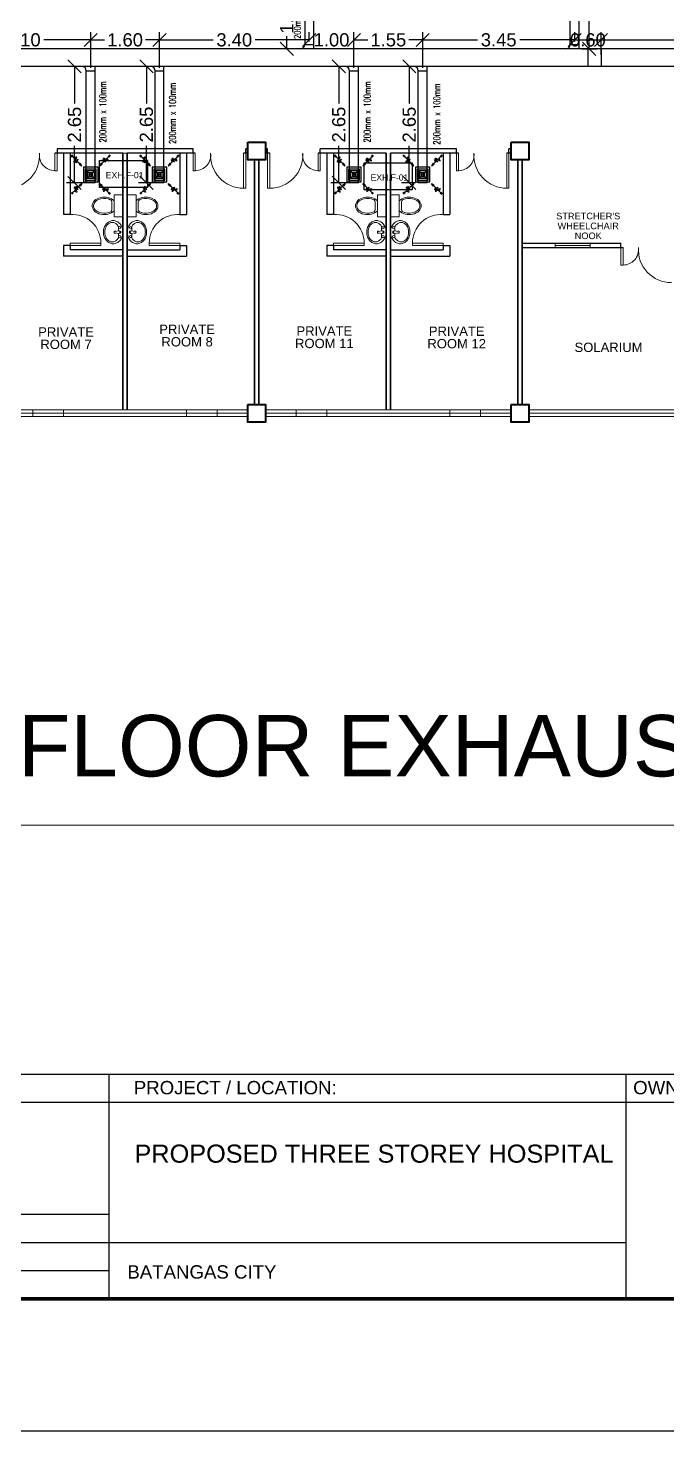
# Model space of a CAD drawing. Header units: millimetres. Extents: x 116 to 538, y 77 to 149.
# Drawn here: x 378.28 to 392.84, y 77.27 to 109.24 of the extents above; entities that cross this region are included whole.
import ezdxf

# ---------------------------------------------------------------- set-up
doc = ezdxf.new("R2010")
doc.units = ezdxf.units.MM
doc.header["$MEASUREMENT"] = 0
for name, color, linetype in [('AIR', 7, 'Continuous'), ('AIR-00', 8, 'Continuous'), ('AIR-03', 30, 'Continuous'), ('dimen', 7, 'Continuous'), ('exhaust', 7, 'Continuous'), ('label', 7, 'Continuous'), ('Legends', 7, 'Continuous'), ('template', 7, 'Continuous')]:
    doc.layers.add(name, color=color, linetype=linetype)
doc.styles.add('Arch-Dim', font='simplex.shx', dxfattribs={"width": 0.75})
doc.styles.add('arial', font='arial.ttf')
doc.styles.get("Standard").update_dxf_attribs({"font": 'arial.ttf'})
doc.styles.add('SWISSLT175', font='swissl.ttf', dxfattribs={"height": 0.175})
doc.dimstyles.new('Copy of dimension', dxfattribs={"dimtxt": 0.3, "dimasz": 0.3, "dimexe": 0.18, "dimexo": 0.0625, "dimgap": 0.09, "dimtad": 0, "dimzin": 0, "dimdsep": 46, "dimtxsty": 'Standard', "dimblk": 'OBLIQUE', "dimcen": 0.09, "dimclrd": 256, "dimclre": 256, "dimclrt": 256, "dimadec": 0, "dimazin": 0, "dimtfac": 1, "dimtofl": 0, "dimtmove": 0, "dimatfit": 3, "dimldrblk": 'OBLIQUE', "dimfxl": 1, "dimtolj": 1, "dimtzin": 0, "dimarcsym": 0})

# ---------------------------------------------------------------- blocks, each defined once
blk = doc.blocks.new('GRILL-C-IN')
at = {"layer": 'AIR-00', "color": 7, "ltscale": 3}
for p, q in [((-0.623, 0.601), (-0.674, 0.651)), ((-0.601, 0.623), (-0.651, 0.674)), ((-0.637, 0.637), (-0.3, 0.3)), ((0.637, 0.637), (0.3, 0.3)), ((0.601, 0.623), (0.651, 0.674)), ((0.623, 0.601), (0.674, 0.651)), ((-0.637, -0.637), (-0.3, -0.3)), ((0.637, -0.637), (0.3, -0.3)), ((-0.623, -0.601), (-0.674, -0.651)), ((-0.601, -0.623), (-0.651, -0.674)), ((0.601, -0.623), (0.651, -0.674)), ((0.623, -0.601), (0.674, -0.651))]:
    blk.add_line(p, q, dxfattribs=at)
at = {"layer": 'AIR-00', "color": 7}
for p, q in [((-0.188, 0.187), (0.187, -0.188)), ((0.187, 0.187), (-0.188, -0.188))]:
    blk.add_line(p, q, dxfattribs=at)
at = {"layer": 'AIR-00', "color": 7, "ltscale": 3}
for points in [[(-0.362, 0.393), (-0.393, 0.362), (-0.3, 0.3)], [(0.393, 0.362), (0.362, 0.393), (0.3, 0.3)], [(-0.362, -0.393), (-0.393, -0.362), (-0.3, -0.3)], [(0.393, -0.362), (0.362, -0.393), (0.3, -0.3)]]:
    blk.add_lwpolyline(points, close=True, dxfattribs=at)
at = {"layer": 'AIR-00', "color": 7}
for points in [[(-0.188, -0.188), (0.187, -0.188), (0.187, 0.187), (-0.188, 0.187)], [(-0.125, -0.125), (0.125, -0.125), (0.125, 0.125), (-0.125, 0.125)], [(-0.062, -0.062), (0.062, -0.062), (0.062, 0.062), (-0.062, 0.062)]]:
    blk.add_lwpolyline(points, close=True, dxfattribs=at)
at = {"layer": 'AIR-00', "color": 7, "ltscale": 3}
for points in [[(-0.441, 0.441), (-0.512, 0.404), (-0.432, 0.514), (-0.568, 0.43), (-0.477, 0.6), (-0.561, 0.561)], [(0.441, 0.441), (0.404, 0.512), (0.514, 0.432), (0.43, 0.568), (0.6, 0.477), (0.561, 0.561)], [(-0.441, -0.441), (-0.512, -0.404), (-0.432, -0.514), (-0.568, -0.43), (-0.477, -0.6), (-0.561, -0.561)], [(0.441, -0.441), (0.404, -0.512), (0.514, -0.432), (0.43, -0.568), (0.6, -0.477), (0.561, -0.561)]]:
    blk.add_spline(points, degree=3, dxfattribs=at)
for points in [[(-0.3, 0.3), (-0.362, 0.393), (-0.393, 0.362)], [(0.3, 0.3), (0.393, 0.362), (0.362, 0.393)], [(-0.3, -0.3), (-0.362, -0.393), (-0.393, -0.362)], [(0.3, -0.3), (0.393, -0.362), (0.362, -0.393)]]:
    blk.add_solid(points, dxfattribs=at)
at = {"layer": 'AIR-03', "color": 7}
blk.add_lwpolyline([(-0.25, -0.25), (0.25, -0.25), (0.25, 0.25), (-0.25, 0.25)], close=True, dxfattribs=at)
blk = doc.blocks.new('_Oblique')
at = {"color": 0, "linetype": 'ByBlock', "lineweight": -2}
blk.add_line((-0.5, -0.5), (0.5, 0.5), dxfattribs=at)
blk = doc.blocks.new('*D131')
at = {"layer": 'Defpoints', "color": 0, "transparency": 16777216}
for p in [(376.611, 108.864), (379.71, 108.966), (379.71, 108.264)]:
    blk.add_point(p, dxfattribs=at)
at = {"layer": 'dimen', "lineweight": -2, "transparency": 16777216}
for p, q in [((376.611, 108.927), (376.611, 109.146)), ((379.71, 108.327), (379.71, 109.146)), ((376.611, 108.966), (377.682, 108.966)), ((379.71, 108.966), (378.64, 108.966))]:
    blk.add_line(p, q, dxfattribs=at)
at = {"layer": 'dimen', "lineweight": -2, "transparency": 16777216, "xscale": 0.3, "yscale": 0.3, "zscale": 0.3, "rotation": 180}
blk.add_blockref('_Oblique', (376.611, 108.966), dxfattribs=at)
at = {"layer": 'dimen', "lineweight": -2, "transparency": 16777216, "xscale": 0.3, "yscale": 0.3, "zscale": 0.3}
blk.add_blockref('_Oblique', (379.71, 108.966), dxfattribs=at)
at = {"layer": 'dimen', "transparency": 16777216, "insert": (378.161, 108.966), "char_height": 0.3, "attachment_point": 5}
blk.add_mtext('\\A1;3.10', dxfattribs=at)
blk = doc.blocks.new('*D132')
at = {"layer": 'Defpoints', "color": 0, "transparency": 16777216}
for p in [(381.276, 108.966), (379.71, 108.264), (381.276, 108.264)]:
    blk.add_point(p, dxfattribs=at)
at = {"layer": 'dimen', "lineweight": -2, "transparency": 16777216}
for p, q in [((379.71, 108.327), (379.71, 109.146)), ((381.276, 108.327), (381.276, 109.146)), ((379.71, 108.966), (380.028, 108.966)), ((381.276, 108.966), (380.958, 108.966))]:
    blk.add_line(p, q, dxfattribs=at)
at = {"layer": 'dimen', "lineweight": -2, "transparency": 16777216, "xscale": 0.3, "yscale": 0.3, "zscale": 0.3, "rotation": 180}
blk.add_blockref('_Oblique', (379.71, 108.966), dxfattribs=at)
at = {"layer": 'dimen', "lineweight": -2, "transparency": 16777216, "xscale": 0.3, "yscale": 0.3, "zscale": 0.3}
blk.add_blockref('_Oblique', (381.276, 108.966), dxfattribs=at)
at = {"layer": 'dimen', "transparency": 16777216, "insert": (380.493, 108.966), "char_height": 0.3, "attachment_point": 5}
blk.add_mtext('\\A1;1.60', dxfattribs=at)
blk = doc.blocks.new('*D133')
at = {"layer": 'Defpoints', "color": 0, "transparency": 16777216}
for p in [(384.688, 108.966), (384.688, 108.864), (381.276, 108.264)]:
    blk.add_point(p, dxfattribs=at)
at = {"layer": 'dimen', "lineweight": -2, "transparency": 16777216}
for p, q in [((381.276, 108.327), (381.276, 109.146)), ((384.688, 108.927), (384.688, 109.146)), ((381.276, 108.966), (382.503, 108.966)), ((384.688, 108.966), (383.461, 108.966))]:
    blk.add_line(p, q, dxfattribs=at)
at = {"layer": 'dimen', "lineweight": -2, "transparency": 16777216, "xscale": 0.3, "yscale": 0.3, "zscale": 0.3, "rotation": 180}
blk.add_blockref('_Oblique', (381.276, 108.966), dxfattribs=at)
at = {"layer": 'dimen', "lineweight": -2, "transparency": 16777216, "xscale": 0.3, "yscale": 0.3, "zscale": 0.3}
blk.add_blockref('_Oblique', (384.688, 108.966), dxfattribs=at)
at = {"layer": 'dimen', "transparency": 16777216, "insert": (382.982, 108.966), "char_height": 0.3, "attachment_point": 5}
blk.add_mtext('\\A1;3.40', dxfattribs=at)
blk = doc.blocks.new('*D134')
at = {"layer": 'Defpoints', "color": 0, "transparency": 16777216}
for p in [(384.688, 108.864), (385.71, 108.966), (385.71, 108.264)]:
    blk.add_point(p, dxfattribs=at)
at = {"layer": 'dimen', "lineweight": -2, "transparency": 16777216}
for p, q in [((384.688, 108.927), (384.688, 109.146)), ((385.71, 108.327), (385.71, 109.146)), ((384.688, 108.966), (384.388, 108.966)), ((385.71, 108.966), (386.01, 108.966))]:
    blk.add_line(p, q, dxfattribs=at)
at = {"layer": 'dimen', "lineweight": -2, "transparency": 16777216, "xscale": 0.3, "yscale": 0.3, "zscale": 0.3}
blk.add_blockref('_Oblique', (384.688, 108.966), dxfattribs=at)
at = {"layer": 'dimen', "lineweight": -2, "transparency": 16777216, "xscale": 0.3, "yscale": 0.3, "zscale": 0.3, "rotation": 180}
blk.add_blockref('_Oblique', (385.71, 108.966), dxfattribs=at)
at = {"layer": 'dimen', "transparency": 16777216, "insert": (385.199, 108.966), "char_height": 0.3, "attachment_point": 5}
blk.add_mtext('\\A1;1.00', dxfattribs=at)
blk = doc.blocks.new('*D135')
at = {"layer": 'Defpoints', "color": 0, "transparency": 16777216}
for p in [(384.179, 110.266), (384.788, 110.266), (384.788, 108.764)]:
    blk.add_point(p, dxfattribs=at)
at = {"layer": 'dimen', "lineweight": -2, "transparency": 16777216}
for p, q in [((384.726, 110.266), (383.999, 110.266)), ((384.179, 110.266), (384.179, 109.98)), ((384.179, 108.764), (384.179, 109.05)), ((384.726, 108.764), (383.999, 108.764))]:
    blk.add_line(p, q, dxfattribs=at)
at = {"layer": 'dimen', "lineweight": -2, "transparency": 16777216, "xscale": 0.3, "yscale": 0.3, "zscale": 0.3}
for p, rotation in [((384.179, 110.266), 90), ((384.179, 108.764), 270)]:
    blk.add_blockref('_Oblique', p, dxfattribs=dict(at, rotation=rotation))
at = {"layer": 'dimen', "transparency": 16777216, "insert": (384.179, 109.515), "char_height": 0.3, "attachment_point": 5, "rotation": 90}
blk.add_mtext('\\A1;1.50', dxfattribs=at)
blk = doc.blocks.new('*D136')
at = {"layer": 'Defpoints', "color": 0, "transparency": 16777216}
for p in [(385.81, 108.364), (385.365, 105.71), (385.81, 105.71)]:
    blk.add_point(p, dxfattribs=at)
at = {"layer": 'dimen', "lineweight": -2, "transparency": 16777216}
for p, q in [((385.747, 108.364), (385.185, 108.364)), ((385.365, 108.364), (385.365, 107.521)), ((385.365, 105.71), (385.365, 106.554)), ((385.747, 105.71), (385.185, 105.71))]:
    blk.add_line(p, q, dxfattribs=at)
at = {"layer": 'dimen', "lineweight": -2, "transparency": 16777216, "xscale": 0.3, "yscale": 0.3, "zscale": 0.3}
for p, rotation in [((385.365, 108.364), 90), ((385.365, 105.71), 270)]:
    blk.add_blockref('_Oblique', p, dxfattribs=dict(at, rotation=rotation))
at = {"layer": 'dimen', "transparency": 16777216, "insert": (385.365, 107.037), "char_height": 0.3, "attachment_point": 5, "rotation": 90}
blk.add_mtext('\\A1;2.65', dxfattribs=at)
blk = doc.blocks.new('*D137')
at = {"layer": 'Defpoints', "color": 0, "transparency": 16777216}
for p in [(386.97, 108.364), (387.376, 108.364), (387.176, 105.71)]:
    blk.add_point(p, dxfattribs=at)
at = {"layer": 'dimen', "lineweight": -2, "transparency": 16777216}
for p, q in [((387.314, 108.364), (386.79, 108.364)), ((386.97, 108.364), (386.97, 107.52)), ((386.97, 105.71), (386.97, 106.554)), ((387.114, 105.71), (386.79, 105.71))]:
    blk.add_line(p, q, dxfattribs=at)
at = {"layer": 'dimen', "lineweight": -2, "transparency": 16777216, "xscale": 0.3, "yscale": 0.3, "zscale": 0.3}
for p, rotation in [((386.97, 108.364), 90), ((386.97, 105.71), 270)]:
    blk.add_blockref('_Oblique', p, dxfattribs=dict(at, rotation=rotation))
at = {"layer": 'dimen', "transparency": 16777216, "insert": (386.97, 107.037), "char_height": 0.3, "attachment_point": 5, "rotation": 90}
blk.add_mtext('\\A1;2.65', dxfattribs=at)
blk = doc.blocks.new('*D138')
at = {"layer": 'Defpoints', "color": 0, "transparency": 16777216}
for p in [(387.276, 108.966), (385.71, 108.264), (387.276, 108.264)]:
    blk.add_point(p, dxfattribs=at)
at = {"layer": 'dimen', "lineweight": -2, "transparency": 16777216}
for p, q in [((385.71, 108.327), (385.71, 109.146)), ((387.276, 108.327), (387.276, 109.146)), ((385.71, 108.966), (386.026, 108.966)), ((387.276, 108.966), (386.96, 108.966))]:
    blk.add_line(p, q, dxfattribs=at)
at = {"layer": 'dimen', "lineweight": -2, "transparency": 16777216, "xscale": 0.3, "yscale": 0.3, "zscale": 0.3, "rotation": 180}
blk.add_blockref('_Oblique', (385.71, 108.966), dxfattribs=at)
at = {"layer": 'dimen', "lineweight": -2, "transparency": 16777216, "xscale": 0.3, "yscale": 0.3, "zscale": 0.3}
blk.add_blockref('_Oblique', (387.276, 108.966), dxfattribs=at)
at = {"layer": 'dimen', "transparency": 16777216, "insert": (386.493, 108.966), "char_height": 0.3, "attachment_point": 5}
blk.add_mtext('\\A1;1.55', dxfattribs=at)
blk = doc.blocks.new('*D139')
at = {"layer": 'Defpoints', "color": 0, "transparency": 16777216}
for p in [(387.276, 108.966), (390.741, 108.864), (387.276, 108.264)]:
    blk.add_point(p, dxfattribs=at)
at = {"layer": 'dimen', "lineweight": -2, "transparency": 16777216}
for p, q in [((387.276, 108.327), (387.276, 109.146)), ((390.741, 108.927), (390.741, 109.146)), ((387.276, 108.966), (388.528, 108.966)), ((390.741, 108.966), (389.489, 108.966))]:
    blk.add_line(p, q, dxfattribs=at)
at = {"layer": 'dimen', "lineweight": -2, "transparency": 16777216, "xscale": 0.3, "yscale": 0.3, "zscale": 0.3, "rotation": 180}
blk.add_blockref('_Oblique', (387.276, 108.966), dxfattribs=at)
at = {"layer": 'dimen', "lineweight": -2, "transparency": 16777216, "xscale": 0.3, "yscale": 0.3, "zscale": 0.3}
blk.add_blockref('_Oblique', (390.741, 108.966), dxfattribs=at)
at = {"layer": 'dimen', "transparency": 16777216, "insert": (389.008, 108.966), "char_height": 0.3, "attachment_point": 5}
blk.add_mtext('\\A1;3.45', dxfattribs=at)
blk = doc.blocks.new('*D140')
at = {"layer": 'Defpoints', "color": 0, "transparency": 16777216}
for p in [(390.741, 108.864), (391.341, 108.966), (391.341, 108.564)]:
    blk.add_point(p, dxfattribs=at)
at = {"layer": 'dimen', "lineweight": -2, "transparency": 16777216}
for p, q in [((390.741, 108.927), (390.741, 109.146)), ((391.341, 108.627), (391.341, 109.146)), ((390.741, 108.966), (391.341, 108.966))]:
    blk.add_line(p, q, dxfattribs=at)
at = {"layer": 'dimen', "lineweight": -2, "transparency": 16777216, "xscale": 0.3, "yscale": 0.3, "zscale": 0.3, "rotation": 180}
blk.add_blockref('_Oblique', (390.741, 108.966), dxfattribs=at)
at = {"layer": 'dimen', "lineweight": -2, "transparency": 16777216, "xscale": 0.3, "yscale": 0.3, "zscale": 0.3}
blk.add_blockref('_Oblique', (391.341, 108.966), dxfattribs=at)
at = {"layer": 'dimen', "transparency": 16777216, "insert": (391.041, 108.966), "char_height": 0.3, "attachment_point": 5}
blk.add_mtext('\\A1;0.60', dxfattribs=at)
blk = doc.blocks.new('*D141')
at = {"layer": 'Defpoints', "color": 0, "transparency": 16777216}
for p in [(402.292, 108.966), (402.292, 108.864), (391.341, 108.564)]:
    blk.add_point(p, dxfattribs=at)
at = {"layer": 'dimen', "lineweight": -2, "transparency": 16777216}
for p, q in [((391.341, 108.627), (391.341, 109.146)), ((402.292, 108.927), (402.292, 109.146)), ((391.341, 108.966), (396.233, 108.966)), ((402.292, 108.966), (397.4, 108.966))]:
    blk.add_line(p, q, dxfattribs=at)
at = {"layer": 'dimen', "lineweight": -2, "transparency": 16777216, "xscale": 0.3, "yscale": 0.3, "zscale": 0.3, "rotation": 180}
blk.add_blockref('_Oblique', (391.341, 108.966), dxfattribs=at)
at = {"layer": 'dimen', "lineweight": -2, "transparency": 16777216, "xscale": 0.3, "yscale": 0.3, "zscale": 0.3}
blk.add_blockref('_Oblique', (402.292, 108.966), dxfattribs=at)
at = {"layer": 'dimen', "transparency": 16777216, "insert": (396.816, 108.966), "char_height": 0.3, "attachment_point": 5}
blk.add_mtext('\\A1;10.95', dxfattribs=at)
blk = doc.blocks.new('*D142')
at = {"layer": 'Defpoints', "color": 0, "transparency": 16777216}
for p in [(390.541, 111.644), (391.071, 111.644), (390.841, 108.764)]:
    blk.add_point(p, dxfattribs=at)
at = {"layer": 'dimen', "lineweight": -2, "transparency": 16777216}
for p, q in [((390.603, 111.644), (391.251, 111.644)), ((391.071, 111.644), (391.071, 110.686)), ((391.071, 108.764), (391.071, 109.722)), ((390.903, 108.764), (391.251, 108.764))]:
    blk.add_line(p, q, dxfattribs=at)
at = {"layer": 'dimen', "lineweight": -2, "transparency": 16777216, "xscale": 0.3, "yscale": 0.3, "zscale": 0.3}
for p, rotation in [((391.071, 111.644), 90), ((391.071, 108.764), 270)]:
    blk.add_blockref('_Oblique', p, dxfattribs=dict(at, rotation=rotation))
at = {"layer": 'dimen', "transparency": 16777216, "insert": (391.071, 110.204), "char_height": 0.3, "attachment_point": 5, "rotation": 90}
blk.add_mtext('\\A1;2.90', dxfattribs=at)
blk = doc.blocks.new('*D150')
at = {"layer": 'Defpoints', "color": 0, "transparency": 16777216}
for p in [(379.81, 108.364), (379.342, 105.707), (379.81, 105.707)]:
    blk.add_point(p, dxfattribs=at)
at = {"layer": 'dimen', "lineweight": -2, "transparency": 16777216}
for p, q in [((379.747, 108.364), (379.162, 108.364)), ((379.342, 108.364), (379.342, 107.519)), ((379.342, 105.707), (379.342, 106.552)), ((379.747, 105.707), (379.162, 105.707))]:
    blk.add_line(p, q, dxfattribs=at)
at = {"layer": 'dimen', "lineweight": -2, "transparency": 16777216, "xscale": 0.3, "yscale": 0.3, "zscale": 0.3}
for p, rotation in [((379.342, 108.364), 90), ((379.342, 105.707), 270)]:
    blk.add_blockref('_Oblique', p, dxfattribs=dict(at, rotation=rotation))
at = {"layer": 'dimen', "transparency": 16777216, "insert": (379.342, 107.036), "char_height": 0.3, "attachment_point": 5, "rotation": 90}
blk.add_mtext('\\A1;2.65', dxfattribs=at)
blk = doc.blocks.new('*D151')
at = {"layer": 'Defpoints', "color": 0, "transparency": 16777216}
for p in [(381.376, 108.364), (380.98, 105.712), (381.376, 105.712)]:
    blk.add_point(p, dxfattribs=at)
at = {"layer": 'dimen', "lineweight": -2, "transparency": 16777216}
for p, q in [((381.314, 108.364), (380.8, 108.364)), ((380.98, 108.364), (380.98, 107.521)), ((380.98, 105.712), (380.98, 106.555)), ((381.314, 105.712), (380.8, 105.712))]:
    blk.add_line(p, q, dxfattribs=at)
at = {"layer": 'dimen', "lineweight": -2, "transparency": 16777216, "xscale": 0.3, "yscale": 0.3, "zscale": 0.3}
for p, rotation in [((380.98, 108.364), 90), ((380.98, 105.712), 270)]:
    blk.add_blockref('_Oblique', p, dxfattribs=dict(at, rotation=rotation))
at = {"layer": 'dimen', "transparency": 16777216, "insert": (380.98, 107.038), "char_height": 0.3, "attachment_point": 5, "rotation": 90}
blk.add_mtext('\\A1;2.65', dxfattribs=at)

msp = doc.modelspace()

# ---------------------------------------------------------------- linework, layer by layer
at = {"color": 8, "linetype": 'ByBlock', "lineweight": 25}
for p, q in [((382.043, 106.486), (378.943, 106.486)), ((378.943, 106.486), (378.943, 106.386)), ((382.043, 106.386), (382.043, 106.486)), ((383.293, 106.486), (383.243, 106.486)), ((383.243, 106.386), (383.243, 106.486)), ((383.743, 106.486), (383.693, 106.486)), ((383.743, 106.386), (383.743, 106.486)), ((386.543, 106.486), (384.943, 106.486)), ((384.943, 106.386), (384.943, 106.486)), ((388.043, 106.486), (386.443, 106.486)), ((388.043, 106.386), (388.043, 106.486)), ((389.293, 106.486), (389.243, 106.486)), ((389.243, 106.386), (389.243, 106.486)), ((380.443, 106.386), (378.893, 106.386)), ((380.318, 106.386), (379.243, 106.386)), ((380.443, 100.536), (380.443, 106.386)), ((380.443, 106.386), (380.443, 100.536)), ((380.543, 100.536), (380.543, 106.386)), ((380.543, 106.386), (380.543, 100.536)), ((382.093, 106.386), (380.543, 106.386)), ((383.293, 106.386), (383.193, 106.386)), ((383.443, 100.661), (383.443, 106.236)), ((383.443, 106.236), (383.443, 100.661)), ((383.543, 100.661), (383.543, 106.236)), ((383.543, 106.236), (383.543, 100.661)), ((383.793, 106.386), (383.693, 106.386)), ((386.443, 106.386), (384.893, 106.386)), ((386.443, 100.536), (386.443, 106.386)), ((386.443, 106.386), (386.443, 100.536)), ((386.543, 100.536), (386.543, 106.386)), ((386.543, 106.386), (386.543, 100.536)), ((388.093, 106.386), (386.543, 106.386)), ((389.293, 106.386), (389.193, 106.386)), ((389.443, 100.661), (389.443, 106.236)), ((389.443, 106.236), (389.443, 100.661)), ((389.543, 100.661), (389.543, 106.236)), ((389.543, 106.236), (389.543, 100.661)), ((389.543, 104.336), (391.793, 104.336)), ((389.543, 104.236), (391.843, 104.236)), ((391.793, 104.236), (391.793, 104.336)), ((389.543, 101.886), (389.543, 100.661))]:
    msp.add_line(p, q, dxfattribs=at)
at = {"color": 8, "linetype": 'ByBlock', "lineweight": 25, "ltscale": 0.3}
for p, q in [((379.093, 106.386), (379.093, 104.986)), ((379.243, 106.386), (379.243, 104.986)), ((381.743, 106.386), (381.743, 104.986)), ((381.893, 106.386), (381.893, 104.986)), ((385.093, 106.386), (385.093, 104.986)), ((385.243, 106.386), (385.243, 104.986)), ((387.743, 106.386), (387.743, 104.986)), ((387.893, 106.386), (387.893, 104.986)), ((379.243, 104.986), (379.093, 104.986)), ((381.743, 104.986), (381.893, 104.986)), ((385.243, 104.986), (385.093, 104.986)), ((387.743, 104.986), (387.893, 104.986)), ((379.093, 104.286), (379.093, 104.036)), ((379.243, 104.286), (379.093, 104.286)), ((379.243, 104.286), (379.243, 104.186)), ((381.743, 104.286), (381.743, 104.186)), ((381.743, 104.286), (381.893, 104.286)), ((381.893, 104.286), (381.893, 104.036)), ((385.093, 104.286), (385.093, 104.036)), ((385.243, 104.286), (385.093, 104.286)), ((385.243, 104.286), (385.243, 104.186)), ((387.743, 104.286), (387.743, 104.186)), ((387.743, 104.286), (387.893, 104.286)), ((387.893, 104.286), (387.893, 104.036)), ((380.443, 104.036), (379.093, 104.036)), ((380.443, 104.186), (379.243, 104.186)), ((380.543, 104.186), (381.743, 104.186)), ((380.543, 104.036), (381.893, 104.036)), ((386.443, 104.036), (385.093, 104.036)), ((386.443, 104.186), (385.243, 104.186)), ((386.543, 104.186), (387.743, 104.186)), ((386.543, 104.036), (387.893, 104.036))]:
    msp.add_line(p, q, dxfattribs=at)
at = {"color": 8, "linetype": 'ByBlock', "lineweight": 9}
for p, q in [((380.543, 106.386), (380.443, 106.386)), ((389.543, 106.236), (389.543, 103.261)), ((380.443, 104.001), (380.443, 105.951)), ((386.543, 104.636), (386.543, 102.536)), ((389.543, 104.636), (389.543, 102.536)), ((390.693, 104.336), (390.293, 104.336)), ((390.293, 104.336), (390.293, 104.236)), ((391.093, 104.286), (390.293, 104.286)), ((390.293, 104.236), (391.093, 104.236)), ((391.093, 104.236), (391.093, 104.336)), ((389.543, 102.261), (389.543, 101.886)), ((377.693, 100.536), (380.443, 100.536)), ((379.093, 100.461), (377.693, 100.461)), ((377.693, 100.386), (380.543, 100.386)), ((378.393, 100.536), (378.393, 100.386)), ((379.093, 100.386), (379.093, 100.536)), ((379.093, 100.461), (381.893, 100.461)), ((380.443, 100.536), (380.543, 100.536)), ((380.443, 100.386), (383.293, 100.386)), ((380.543, 100.536), (383.293, 100.536)), ((381.893, 100.536), (381.893, 100.386)), ((383.293, 100.461), (381.893, 100.461)), ((382.593, 100.536), (382.593, 100.386)), ((383.293, 100.386), (383.293, 100.536)), ((383.693, 100.536), (386.443, 100.536)), ((385.093, 100.461), (383.693, 100.461)), ((383.693, 100.386), (386.543, 100.386)), ((384.393, 100.536), (384.393, 100.386)), ((385.093, 100.386), (385.093, 100.536)), ((385.093, 100.461), (387.893, 100.461)), ((386.443, 100.536), (386.543, 100.536)), ((389.293, 100.536), (386.543, 100.536)), ((389.293, 100.386), (386.543, 100.386)), ((387.893, 100.536), (387.893, 100.386)), ((389.293, 100.461), (387.893, 100.461)), ((388.593, 100.536), (388.593, 100.386)), ((393.043, 100.536), (389.693, 100.536)), ((390.143, 100.536), (389.693, 100.536)), ((389.693, 100.461), (393.043, 100.461)), ((393.043, 100.386), (389.693, 100.386)), ((389.693, 100.386), (390.143, 100.386)), ((390.143, 100.536), (392.043, 100.536)), ((390.143, 100.386), (392.043, 100.386)), ((392.643, 100.536), (392.043, 100.536)), ((392.043, 100.386), (392.793, 100.386))]:
    msp.add_line(p, q, dxfattribs=at)
at = {"color": 8, "lineweight": 9}
for p, q in [((380.193, 105.277), (380.193, 105.096)), ((380.443, 105.436), (380.243, 105.436)), ((380.243, 105.436), (380.243, 104.936)), ((380.443, 104.936), (380.443, 105.436)), ((380.543, 105.436), (380.743, 105.436)), ((380.543, 104.936), (380.543, 105.436)), ((380.743, 105.436), (380.743, 104.936)), ((380.793, 105.277), (380.793, 105.096)), ((386.193, 105.277), (386.193, 105.096)), ((386.443, 105.436), (386.243, 105.436)), ((386.243, 105.436), (386.243, 104.936)), ((386.443, 104.936), (386.443, 105.436)), ((386.543, 105.436), (386.743, 105.436)), ((386.543, 104.936), (386.543, 105.436)), ((386.743, 105.436), (386.743, 104.936)), ((386.793, 105.277), (386.793, 105.096)), ((380.243, 104.936), (380.443, 104.936)), ((380.743, 104.936), (380.543, 104.936)), ((386.243, 104.936), (386.443, 104.936)), ((386.743, 104.936), (386.543, 104.936)), ((380.245, 104.601), (380.367, 104.614)), ((380.245, 104.572), (380.367, 104.559)), ((380.741, 104.601), (380.619, 104.614)), ((380.741, 104.572), (380.619, 104.559)), ((386.245, 104.601), (386.367, 104.614)), ((386.245, 104.572), (386.367, 104.559)), ((386.741, 104.601), (386.619, 104.614)), ((386.741, 104.572), (386.619, 104.559))]:
    msp.add_line(p, q, dxfattribs=at)
at = {"color": 0, "linetype": 'ByBlock', "lineweight": 9}
msp.add_line((408.089, 91.076), (370.119, 91.076), dxfattribs=at)
at = {"color": 8, "linetype": 'ByBlock', "lineweight": 35}
for points in [[(383.293, 106.636), (383.693, 106.636), (383.693, 106.236), (383.293, 106.236)], [(389.293, 106.636), (389.693, 106.636), (389.693, 106.236), (389.293, 106.236)], [(383.293, 100.661), (383.693, 100.661), (383.693, 100.261), (383.293, 100.261)], [(389.293, 100.661), (389.693, 100.661), (389.693, 100.261), (389.293, 100.261)]]:
    msp.add_lwpolyline(points, close=True, dxfattribs=at)
at = {"color": 8, "lineweight": 13, "ltscale": 0.03}
for points in [[(378.943, 106.386), (378.893, 106.386), (378.893, 105.986), (378.943, 105.986)], [(382.043, 106.386), (382.093, 106.386), (382.093, 105.986), (382.043, 105.986)], [(383.193, 106.386), (383.243, 106.386), (383.243, 105.586), (383.193, 105.586)], [(383.793, 106.386), (383.743, 106.386), (383.743, 105.586), (383.793, 105.586)], [(384.943, 106.386), (384.893, 106.386), (384.893, 105.986), (384.943, 105.986)], [(388.043, 106.386), (388.093, 106.386), (388.093, 105.986), (388.043, 105.986)], [(389.193, 106.386), (389.243, 106.386), (389.243, 105.586), (389.193, 105.586)], [(379.243, 104.286), (379.243, 104.336), (379.943, 104.336), (379.943, 104.286)], [(381.743, 104.286), (381.743, 104.336), (381.043, 104.336), (381.043, 104.286)], [(385.243, 104.286), (385.243, 104.336), (385.943, 104.336), (385.943, 104.286)], [(387.743, 104.286), (387.743, 104.336), (387.043, 104.336), (387.043, 104.286)], [(391.793, 104.236), (391.843, 104.236), (391.843, 103.836), (391.793, 103.836)]]:
    msp.add_lwpolyline(points, close=True, dxfattribs=at)
at = {"color": 8, "lineweight": 9}
for points in [[(380.222, 104.851, 0.11576), (380.14, 104.832, 0.104047), (380.066, 104.774, 0.090875), (380.018, 104.69, 0.083344), (380.001, 104.586, 0.083344), (380.018, 104.483, 0.090875), (380.066, 104.399, 0.104047), (380.14, 104.341, 0.11576), (380.222, 104.321, 0.11576), (380.305, 104.341, 0.104047), (380.378, 104.399, 0.090875), (380.426, 104.483, 0.083344), (380.443, 104.586, 0.083344), (380.426, 104.69, 0.090875), (380.378, 104.774, 0.104047), (380.305, 104.832, 0.11576)], [(380.764, 104.851, -0.11576), (380.847, 104.832, -0.104047), (380.92, 104.774, -0.090875), (380.968, 104.69, -0.083344), (380.985, 104.586, -0.083344), (380.968, 104.483, -0.090875), (380.92, 104.399, -0.104047), (380.847, 104.341, -0.11576), (380.764, 104.321, -0.11576), (380.682, 104.341, -0.104047), (380.608, 104.399, -0.090875), (380.56, 104.483, -0.083344), (380.543, 104.586, -0.083344), (380.56, 104.69, -0.090875), (380.608, 104.774, -0.104047), (380.682, 104.832, -0.11576)], [(386.222, 104.851, 0.11576), (386.14, 104.832, 0.104047), (386.066, 104.774, 0.090875), (386.018, 104.69, 0.083344), (386.001, 104.586, 0.083344), (386.018, 104.483, 0.090875), (386.066, 104.399, 0.104047), (386.14, 104.341, 0.11576), (386.222, 104.321, 0.11576), (386.305, 104.341, 0.104047), (386.378, 104.399, 0.090875), (386.426, 104.483, 0.083344), (386.443, 104.586, 0.083344), (386.426, 104.69, 0.090875), (386.378, 104.774, 0.104047), (386.305, 104.832, 0.11576)], [(386.764, 104.851, -0.11576), (386.847, 104.832, -0.104047), (386.92, 104.774, -0.090875), (386.968, 104.69, -0.083344), (386.985, 104.586, -0.083344), (386.968, 104.483, -0.090875), (386.92, 104.399, -0.104047), (386.847, 104.341, -0.11576), (386.764, 104.321, -0.11576), (386.682, 104.341, -0.104047), (386.608, 104.399, -0.090875), (386.56, 104.483, -0.083344), (386.543, 104.586, -0.083344), (386.56, 104.69, -0.090875), (386.608, 104.774, -0.104047), (386.682, 104.832, -0.11576)]]:
    msp.add_lwpolyline(points, format="xyb", close=True, dxfattribs=at)
for points in [[(380.201, 104.809, 0.124838), (380.139, 104.793, 0.105788), (380.081, 104.744, 0.086697), (380.045, 104.674, 0.076776), (380.031, 104.586, 0.076776), (380.045, 104.499, 0.086697), (380.081, 104.429, 0.105788), (380.139, 104.38, 0.124838), (380.201, 104.364, 0.124838), (380.264, 104.38, 0.105788), (380.321, 104.429, 0.040067), (380.341, 104.46), (380.341, 104.562, 0.040067)], [(380.341, 104.611), (380.341, 104.713, 0.040067), (380.321, 104.744, 0.105788), (380.264, 104.793, 0.124838), (380.201, 104.809, 0.124838)], [(380.785, 104.809, -0.124838), (380.848, 104.793, -0.105788), (380.905, 104.744, -0.086697), (380.942, 104.674, -0.076776), (380.955, 104.586, -0.076776), (380.942, 104.499, -0.086697), (380.905, 104.429, -0.105788), (380.848, 104.38, -0.124838), (380.785, 104.364, -0.124838), (380.723, 104.38, -0.105788), (380.665, 104.429, -0.040067), (380.645, 104.46), (380.645, 104.562, -0.040067)], [(380.645, 104.611), (380.645, 104.713, -0.040067), (380.665, 104.744, -0.105788), (380.723, 104.793, -0.124838), (380.785, 104.809, -0.124838)], [(386.201, 104.809, 0.124838), (386.139, 104.793, 0.105788), (386.081, 104.744, 0.086697), (386.045, 104.674, 0.076776), (386.031, 104.586, 0.076776), (386.045, 104.499, 0.086697), (386.081, 104.429, 0.105788), (386.139, 104.38, 0.124838), (386.201, 104.364, 0.124838), (386.264, 104.38, 0.105788), (386.321, 104.429, 0.040067), (386.341, 104.46), (386.341, 104.562, 0.040067)], [(386.341, 104.611), (386.341, 104.713, 0.040067), (386.321, 104.744, 0.105788), (386.264, 104.793, 0.124838), (386.201, 104.809, 0.124838)], [(386.785, 104.809, -0.124838), (386.848, 104.793, -0.105788), (386.905, 104.744, -0.086697), (386.942, 104.674, -0.076776), (386.955, 104.586, -0.076776), (386.942, 104.499, -0.086697), (386.905, 104.429, -0.105788), (386.848, 104.38, -0.124838), (386.785, 104.364, -0.124838), (386.723, 104.38, -0.105788), (386.665, 104.429, -0.040067), (386.645, 104.46), (386.645, 104.562, -0.040067)], [(386.645, 104.611), (386.645, 104.713, -0.040067), (386.665, 104.744, -0.105788), (386.723, 104.793, -0.124838), (386.785, 104.809, -0.124838)]]:
    msp.add_lwpolyline(points, format="xyb", dxfattribs=at)
msp.add_lwpolyline([(390.293, 104.336), (391.093, 104.336), (391.093, 104.236), (390.293, 104.236)], close=True, dxfattribs=at)
for centre, radius in [((380.37, 104.688), 0.0255), ((380.377, 104.586), 0.0095), ((380.616, 104.688), 0.0255), ((380.61, 104.586), 0.0095), ((386.37, 104.688), 0.0255), ((386.377, 104.586), 0.0095), ((386.616, 104.688), 0.0255), ((386.61, 104.586), 0.0095), ((380.37, 104.485), 0.0255), ((380.616, 104.485), 0.0255), ((386.37, 104.485), 0.0255), ((386.616, 104.485), 0.0255)]:
    msp.add_circle(centre, radius, dxfattribs=at)
at = {"color": 8, "lineweight": 13, "ltscale": 0.03}
for centre, radius, start, end in [((377.793, 106.338), 0.752, 270, 3.6952), ((378.893, 106.34), 0.353, 172.3719, 270), ((382.093, 106.34), 0.353, 270, 7.6281), ((383.193, 106.338), 0.752, 176.3048, 270), ((383.793, 106.338), 0.752, 270, 3.6952), ((384.893, 106.34), 0.353, 172.3719, 270), ((388.093, 106.34), 0.353, 270, 7.6281), ((389.193, 106.338), 0.752, 176.3048, 270), ((379.291, 104.336), 0.652, 0, 94.2422), ((381.695, 104.336), 0.652, 85.7578, 180), ((385.291, 104.336), 0.652, 0, 94.2422), ((387.695, 104.336), 0.652, 85.7578, 180), ((391.843, 104.19), 0.353, 270, 7.6281), ((392.943, 104.188), 0.752, 176.3048, 270)]:
    msp.add_arc(centre, radius, start, end, dxfattribs=at)
at = {"color": 8, "lineweight": 9}
for centre, radius, start, end in [((380.143, 105.277), 0.05, 0, 61.8499), ((380.843, 105.277), 0.05, 118.1501, 180), ((386.143, 105.277), 0.05, 0, 61.8499), ((386.843, 105.277), 0.05, 118.1501, 180), ((380.143, 105.096), 0.05, 298.0084, 360), ((380.843, 105.096), 0.05, 180, 241.9916), ((386.143, 105.096), 0.05, 298.0084, 360), ((386.843, 105.096), 0.05, 180, 241.9916), ((380.268, 104.586), 0.025, 161.3793, 198.6207), ((380.339, 104.586), 0.0948, 171.2026, 188.7974), ((380.268, 104.586), 0.025, 48.7978, 143.6932), ((380.268, 104.586), 0.025, 216.3068, 311.2022), ((380.37, 104.586), 0.028, 263.7545, 96.2455), ((380.616, 104.586), 0.028, 83.7545, 276.2455), ((380.718, 104.586), 0.025, 36.3068, 131.2022), ((380.718, 104.586), 0.025, 228.7978, 323.6932), ((380.647, 104.586), 0.0948, 351.2026, 8.7974), ((380.718, 104.586), 0.025, 341.3793, 18.6207), ((386.268, 104.586), 0.025, 161.3793, 198.6207), ((386.339, 104.586), 0.0948, 171.2026, 188.7974), ((386.268, 104.586), 0.025, 48.7978, 143.6932), ((386.268, 104.586), 0.025, 216.3068, 311.2022), ((386.37, 104.586), 0.028, 263.7545, 96.2455), ((386.616, 104.586), 0.028, 83.7545, 276.2455), ((386.718, 104.586), 0.025, 36.3068, 131.2022), ((386.718, 104.586), 0.025, 228.7978, 323.6932), ((386.647, 104.586), 0.0948, 351.2026, 8.7974), ((386.718, 104.586), 0.025, 341.3793, 18.6207)]:
    msp.add_arc(centre, radius, start, end, dxfattribs=at)
for centre in [(380.018, 105.186), (386.018, 105.186)]:
    msp.add_ellipse(centre, major_axis=(0.275, 0), ratio=0.727273, start_param=0.612555, end_param=5.670631, dxfattribs=at)
at = {"color": 8, "lineweight": 9, "extrusion": (0, 0, -1)}
for centre in [(380.968, 105.186), (386.968, 105.186)]:
    msp.add_ellipse(centre, major_axis=(-0.275, 0), ratio=0.727273, start_param=0.612555, end_param=5.670631, dxfattribs=at)
at = {"color": 8, "lineweight": 9}
for points in [[(380.167, 105.321), (380.15, 105.33), (380.132, 105.337), (380.041, 105.364), (379.954, 105.359), (379.822, 105.301), (379.781, 105.251), (379.767, 105.153), (379.793, 105.101), (379.905, 105.027), (379.988, 105.009), (380.102, 105.025), (380.137, 105.036), (380.167, 105.052)], [(380.82, 105.321), (380.836, 105.33), (380.854, 105.337), (380.945, 105.364), (381.032, 105.359), (381.164, 105.301), (381.205, 105.251), (381.219, 105.153), (381.193, 105.101), (381.082, 105.027), (380.998, 105.009), (380.884, 105.025), (380.849, 105.036), (380.82, 105.052)], [(386.167, 105.321), (386.15, 105.33), (386.132, 105.337), (386.041, 105.364), (385.954, 105.359), (385.822, 105.301), (385.781, 105.251), (385.767, 105.153), (385.793, 105.101), (385.905, 105.027), (385.988, 105.009), (386.102, 105.025), (386.137, 105.036), (386.167, 105.052)], [(386.82, 105.321), (386.836, 105.33), (386.854, 105.337), (386.945, 105.364), (387.032, 105.359), (387.164, 105.301), (387.205, 105.251), (387.219, 105.153), (387.193, 105.101), (387.082, 105.027), (386.998, 105.009), (386.884, 105.025), (386.849, 105.036), (386.82, 105.052)]]:
    msp.add_open_spline(points, degree=3, knots=[0.937253, 0.937253, 0.937253, 0.937253, 1.185372, 1.185372, 2.113864, 2.113864, 3.042356, 3.042356, 3.970847, 3.970847, 4.899339, 4.899339, 5.346062, 5.346062, 5.346062, 5.346062], dxfattribs=at)
at = {"layer": 'exhaust'}
for p, q in [((390.641, 108.864), (390.641, 123.903)), ((390.841, 108.764), (390.841, 123.903)), ((384.588, 110.266), (384.588, 108.864)), ((384.788, 110.266), (384.788, 108.764)), ((402.581, 108.764), (369.541, 108.764)), ((384.588, 108.864), (384.788, 108.864)), ((390.641, 108.864), (390.841, 108.864)), ((391.041, 108.764), (391.041, 108.364)), ((391.341, 108.764), (391.341, 108.364)), ((402.581, 108.364), (369.441, 108.364)), ((379.81, 105.707), (379.81, 108.364)), ((381.376, 105.712), (381.376, 108.364)), ((385.81, 105.71), (385.81, 108.364)), ((387.376, 105.71), (387.376, 108.364)), ((379.61, 105.707), (379.61, 108.264)), ((379.61, 108.264), (379.81, 108.264)), ((381.176, 105.712), (381.176, 108.264)), ((381.176, 108.264), (381.376, 108.264)), ((385.61, 105.71), (385.61, 108.264)), ((385.61, 108.264), (385.81, 108.264)), ((387.176, 105.71), (387.176, 108.264)), ((387.176, 108.264), (387.376, 108.264)), ((379.81, 105.707), (379.61, 105.707)), ((381.376, 105.712), (381.176, 105.712)), ((385.81, 105.71), (385.61, 105.71)), ((387.376, 105.71), (387.176, 105.71))]:
    msp.add_line(p, q, dxfattribs=at)
for centre, start, end in [((384.488, 108.864), 270, 0), ((390.541, 108.864), 270, 0), ((379.51, 108.264), 0, 90), ((381.076, 108.264), 0, 90), ((385.51, 108.264), 0, 90), ((387.076, 108.264), 0, 90)]:
    msp.add_arc(centre, 0.1, start, end, dxfattribs=at)
at = {"layer": 'Legends'}
for points in [[(379.911, 106.219), (381.001, 106.219), (381.001, 105.607), (379.911, 105.607)], [(385.946, 106.164), (387.036, 106.164), (387.036, 105.553), (385.946, 105.553)]]:
    msp.add_lwpolyline(points, close=True, dxfattribs=at)
at = {"layer": 'template'}
for p, q in [((340.581, 85.403), (430.832, 85.403)), ((380.127, 80.283), (380.127, 85.403)), ((391.904, 85.403), (391.904, 80.283)), ((356.427, 84.763), (412.998, 84.763)), ((356.427, 82.213), (380.127, 82.213)), ((356.427, 81.57), (391.904, 81.57)), ((356.427, 80.926), (380.127, 80.926)), ((334.564, 77.274), (433.84, 77.274))]:
    msp.add_line(p, q, dxfattribs=at)
at = {"layer": 'template', "linetype": 'Continuous', "const_width": 0.0853}
msp.add_lwpolyline([(340.581, 80.283), (430.832, 80.283), (430.832, 144.662), (340.581, 144.662)], close=True, dxfattribs=at)

# ---------------------------------------------------------------- block references
at = {"layer": 'AIR', "xscale": 0.6658363358532475, "yscale": 0.6658363358532475, "zscale": 0.6658363358532475}
for p in [(379.71, 105.897), (381.276, 105.897), (385.71, 105.897), (387.276, 105.897)]:
    msp.add_blockref('GRILL-C-IN', p, dxfattribs=at)

# ---------------------------------------------------------------- texts
at = {"color": 0, "linetype": 'ByBlock', "lineweight": 9}
for s, height, p in [('THIRD FLOOR EXHAUST LAYOUT', 1.4, (371.532, 92.186)), ('SCALE                                                                                                                              1:400', 0.657637, (370.563, 90.078))]:
    msp.add_text(s, height=height, dxfattribs=at).set_placement(p)
at = {"layer": 'exhaust', "color": 7, "linetype": 'Continuous', "lineweight": 25, "char_height": 0.15, "attachment_point": 1, "rotation": 90, "style": 'Arch-Dim'}
for width, insert in [(1.59207, (384.344, 108.988)), (1.59259, (379.909, 106.629)), (1.53271, (381.497, 106.597)), (1.58265, (385.935, 106.629)), (1.52176, (387.522, 106.578))]:
    msp.add_mtext_dynamic_manual_height_columns('\\A1;200mm x 100mm', width=width, gutter_width=1.011, heights=[0], dxfattribs=dict(at, insert=insert))
at = {"layer": 'label', "color": 8, "linetype": 'ByBlock', "lineweight": 9, "ltscale": 0.4, "attachment_point": 5, "style": 'SWISSLT175'}
for s, insert, char_height, line_spacing_factor in [("STRETCHER'S\\PWHEELCHAIR\\PNOOK", (391.049, 104.727), 0.15, 0.9), ('PRIVATE ^JROOM 7', (379.148, 102.17), 0.2125, 0.8), ('PRIVATE ^JROOM 8', (381.907, 102.229), 0.2125, 0.8), ('PRIVATE ^JROOM 11', (385.035, 102.191), 0.2125, 0.8), ('PRIVATE ^JROOM 12', (388.051, 102.187), 0.2125, 0.8), ('SOLARIUM', (391.512, 101.961), 0.2125, 0.8)]:
    msp.add_mtext(s, dxfattribs=dict(at, insert=insert, char_height=char_height, line_spacing_factor=line_spacing_factor))
at = {"layer": 'Legends', "linetype": 'Continuous', "lineweight": 25, "char_height": 0.14, "attachment_point": 1}
for insert in [(380.053, 105.956), (386.089, 105.902)]:
    msp.add_mtext_dynamic_manual_height_columns('EXH.F-01', width=0.44811, gutter_width=1.011, heights=[0], dxfattribs=dict(at, insert=insert))
at = {"layer": 'template', "style": 'arial'}
for s, height, p in [('PROJECT / LOCATION:', 0.30402, (380.692, 84.944)), ('PROJECT / LOCATION:', 0.30402, (380.692, 84.944)), ('PROJECT / LOCATION:', 0.30402, (380.692, 84.944)), ('OWNER', 0.304, (392.073, 84.944)), ('PROPOSED THREE STOREY HOSPITAL', 0.41257, (380.707, 83.386)), ('BATANGAS CITY', 0.30402, (380.545, 80.745))]:
    msp.add_text(s, height=height, dxfattribs=at).set_placement(p)

# ---------------------------------------------------------------- dimensions: what is measured, and where the dimension line sits
at = {"layer": 'dimen'}
for base, p1, p2, text, picture, middle in [((391.071, 111.644), (390.841, 108.764), (390.541, 111.644), '2.90', '*D142', (391.071, 110.204)), ((379.342, 105.707), (379.81, 108.364), (379.81, 105.707), '2.65', '*D150', (379.342, 107.036))]:
    dim = msp.add_linear_dim(base=base, p1=p1, p2=p2, angle=90, text=text, dimstyle='Copy of dimension', dxfattribs=at)
    dim.commit()
    dim.dimension.update_dxf_attribs({"geometry": picture, "text_midpoint": middle})
for base, p1, p2, picture, middle in [((384.179, 110.266), (384.788, 108.764), (384.788, 110.266), '*D135', (384.179, 109.515)), ((380.98, 105.712), (381.376, 108.364), (381.376, 105.712), '*D151', (380.98, 107.038)), ((385.365, 105.71), (385.81, 108.364), (385.81, 105.71), '*D136', (385.365, 107.037)), ((386.97, 108.364), (387.176, 105.71), (387.376, 108.364), '*D137', (386.97, 107.037))]:
    dim = msp.add_linear_dim(base=base, p1=p1, p2=p2, angle=90, dimstyle='Copy of dimension', dxfattribs=at)
    dim.commit()
    dim.dimension.update_dxf_attribs({"geometry": picture, "text_midpoint": middle})
for base, p1, p2, picture, middle in [((379.71, 108.966), (376.611, 108.864), (379.71, 108.264), '*D131', (378.161, 108.966)), ((402.292, 108.966), (391.341, 108.564), (402.292, 108.864), '*D141', (396.816, 108.966))]:
    dim = msp.add_linear_dim(base=base, p1=p1, p2=p2, dimstyle='Copy of dimension', dxfattribs=at)
    dim.commit()
    dim.dimension.update_dxf_attribs({"geometry": picture, "text_midpoint": middle})
for base, p1, p2, text, picture, middle in [((381.276, 108.966), (379.71, 108.264), (381.276, 108.264), '1.60', '*D132', (380.493, 108.966)), ((384.688, 108.966), (381.276, 108.264), (384.688, 108.864), '3.40', '*D133', (382.982, 108.966)), ((385.71, 108.966), (384.688, 108.864), (385.71, 108.264), '1.00', '*D134', (385.199, 108.966)), ((387.276, 108.966), (385.71, 108.264), (387.276, 108.264), '1.55', '*D138', (386.493, 108.966)), ((387.276, 108.966), (390.741, 108.864), (387.276, 108.264), '3.45', '*D139', (389.008, 108.966))]:
    dim = msp.add_linear_dim(base=base, p1=p1, p2=p2, text=text, dimstyle='Copy of dimension', dxfattribs=at)
    dim.commit()
    dim.dimension.update_dxf_attribs({"geometry": picture, "text_midpoint": middle})
dim = msp.add_linear_dim(base=(391.341, 108.966), p1=(390.741, 108.864), p2=(391.341, 108.564), dimstyle='Copy of dimension', dxfattribs=at)
dim.commit()
dim.dimension.update_dxf_attribs({"geometry": '*D140', "text_midpoint": (391.041, 108.966), "dimtype": 160})

doc.saveas('drawing.dxf')
